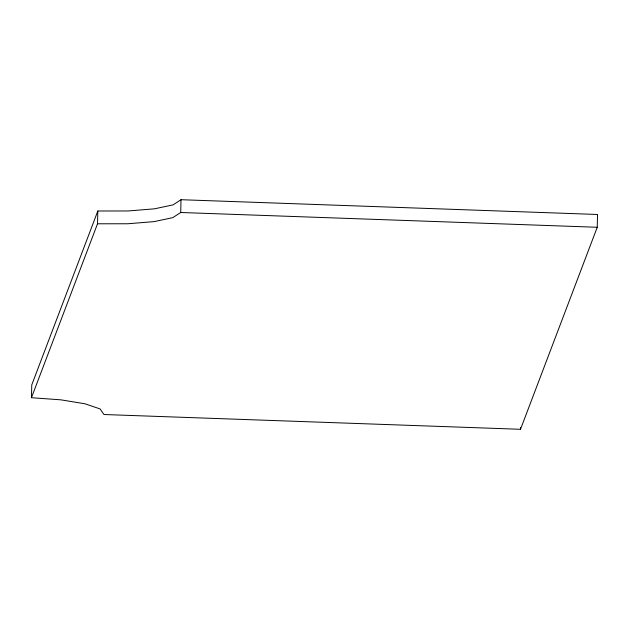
<?xml version="1.0" encoding="UTF-8"?>
<svg xmlns="http://www.w3.org/2000/svg" width="629" height="629" viewBox="0 0 629 629"><rect width="100%" height="100%" fill="white"/><g stroke="black" fill="none" stroke-linecap="round" stroke-linejoin="round"><path stroke-width="0.94" d="M31.45 397.709L31.757 384.917L97.825 210.99L128.025 210.974L154.435 208.828L173.046 204.873L181.018 199.708L597.55 214.481L597.243 227.273L520.505 429.293L103.974 414.519L100.09 408.929L84.939 403.771L60.84 399.832L31.45 397.709L97.519 223.782L97.825 210.99M97.519 223.782L127.718 223.767L154.136 221.62L172.747 217.658L180.712 212.492L181.018 199.708M520.505 429.293L520.545 427.468M180.712 212.492L597.243 227.273"/></g></svg>
